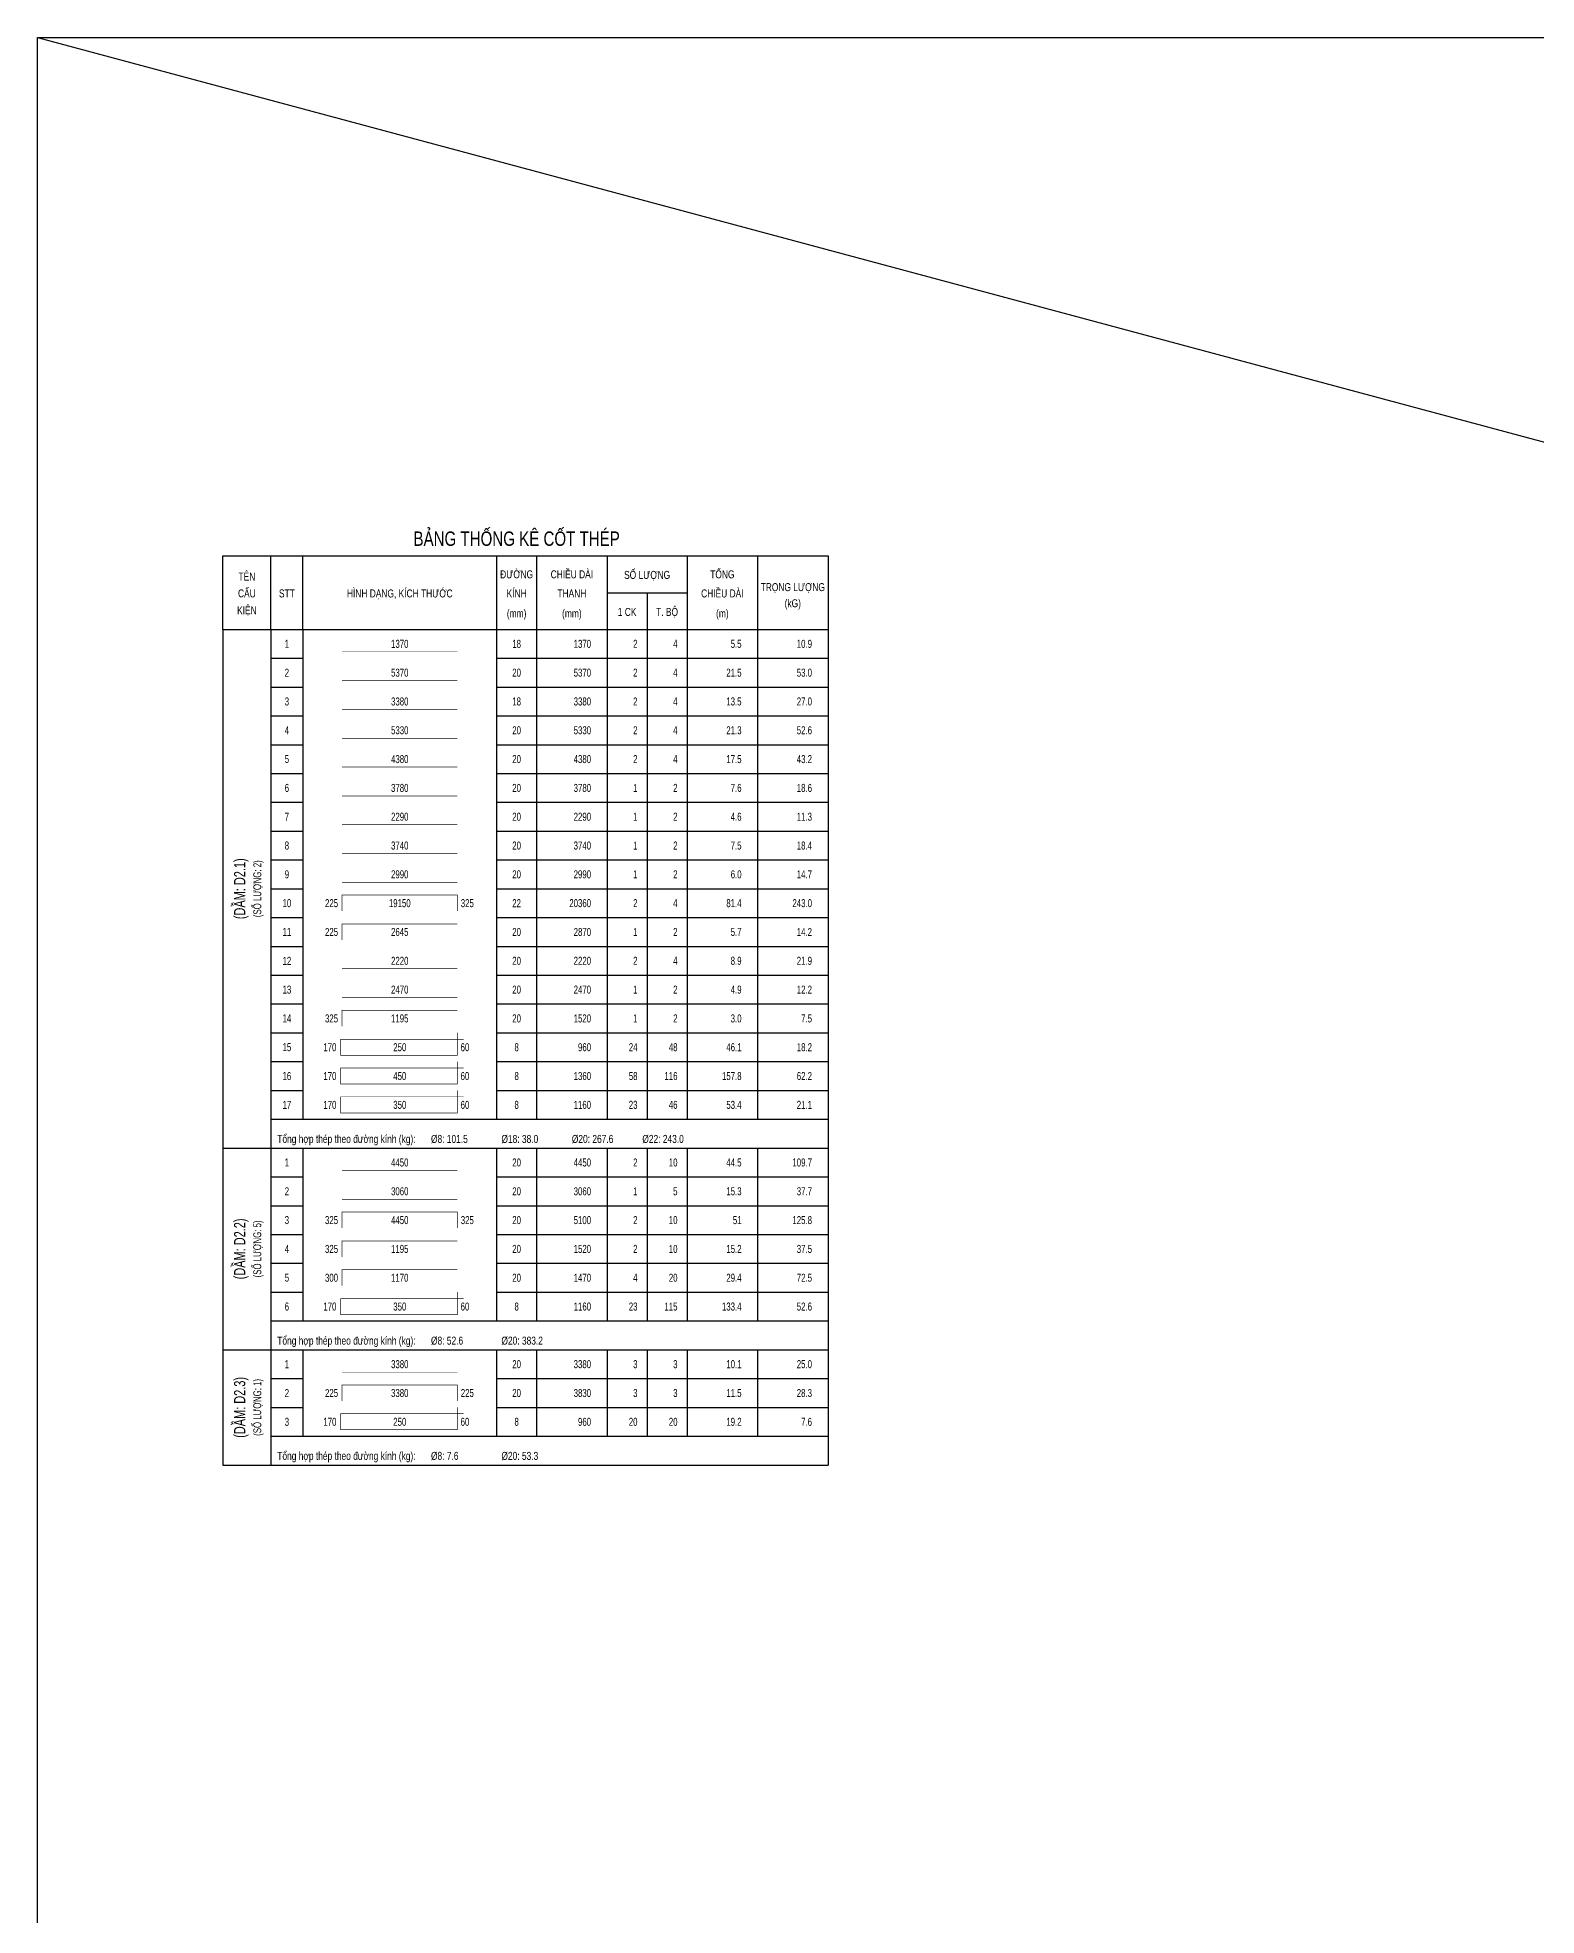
# Model space of a CAD drawing. Header units: inches. Extents: x 442278 to 842836, y -356313 to 59457.
# Drawn here: x 623288 to 627970, y -71921 to -66055 of the extents above; entities that cross this region are included whole.
import ezdxf
from ezdxf.enums import TextEntityAlignment as Align

# ---------------------------------------------------------------- set-up
doc = ezdxf.new("R2010")
doc.units = ezdxf.units.IN
doc.header["$LTSCALE"] = 250
doc.header["$MEASUREMENT"] = 0
for name, color, linetype in [('LA.BT', 7, 'Continuous'), ('LA.TC', 3, 'Continuous'), ('LA.TEXT', 60, 'Continuous'), ('XDIT-MANH', 252, 'Continuous')]:
    doc.layers.add(name, color=color, linetype=linetype)
doc.styles.add('S.BTEXT', font='arial.ttf', dxfattribs={"width": 0.75})
doc.styles.add('S.STEXT', font='arial.ttf', dxfattribs={"width": 0.7})

# ---------------------------------------------------------------- blocks, each defined once
blk = doc.blocks.new('TH.2')
at = {"layer": 'LA.TC', "const_width": 2}
blk.add_lwpolyline([(222.5, 20), (582.5, 20)], dxfattribs=at)
at = {"layer": 'LA.TEXT', "style": 'S.STEXT', "width": 0.7}
for tag, p in [('SH', (50, 45)), ('L2', (402.5, 45)), ('DK', (767.5, 45))]:
    blk.add_attdef(tag, text='', height=25, dxfattribs=at).set_placement(p, align=Align.MIDDLE)
for tag, p in [('DAI', (1000, 45)), ('SL1', (1145, 45)), ('SLA', (1270, 45)), ('DT', (1470, 45)), ('TL', (1690, 45))]:
    blk.add_attdef(tag, text='', height=25, dxfattribs=at).set_placement(p, align=Align.MIDDLE_RIGHT)
blk = doc.blocks.new('TH.9')
at = {"layer": 'LA.TC', "const_width": 2}
blk.add_lwpolyline([(582.5, 20), (582.5, 70), (222.5, 70), (222.5, 20)], dxfattribs=at)
at = {"layer": 'LA.TEXT', "style": 'S.STEXT', "width": 0.7}
for tag, p in [('SH', (50, 45)), ('L2', (402.5, 45)), ('DK', (767.5, 45))]:
    blk.add_attdef(tag, text='', height=25, dxfattribs=at).set_placement(p, align=Align.MIDDLE)
for tag, p in [('L1', (209.8, 45)), ('DAI', (1000, 45)), ('SL1', (1145, 45)), ('SLA', (1270, 45)), ('DT', (1470, 45)), ('TL', (1690, 45))]:
    blk.add_attdef(tag, text='', height=25, dxfattribs=at).set_placement(p, align=Align.MIDDLE_RIGHT)
blk.add_attdef('L3', text='', height=25, dxfattribs=at).set_placement((593.1, 45), align=Align.MIDDLE_LEFT)
blk = doc.blocks.new('TH.6')
at = {"layer": 'LA.TC', "const_width": 2}
blk.add_lwpolyline([(582.5, 70), (222.5, 70), (222.5, 20)], dxfattribs=at)
at = {"layer": 'LA.TEXT', "style": 'S.STEXT', "width": 0.7}
for tag, p in [('SH', (50, 45)), ('L2', (402.5, 45)), ('DK', (767.5, 45))]:
    blk.add_attdef(tag, text='', height=25, dxfattribs=at).set_placement(p, align=Align.MIDDLE)
for tag, p in [('L1', (209.8, 45)), ('DAI', (1000, 45)), ('SL1', (1145, 45)), ('SLA', (1270, 45)), ('DT', (1470, 45)), ('TL', (1690, 45))]:
    blk.add_attdef(tag, text='', height=25, dxfattribs=at).set_placement(p, align=Align.MIDDLE_RIGHT)
blk = doc.blocks.new('TH.14')
at = {"layer": 'LA.TC', "const_width": 2}
blk.add_lwpolyline([(582.5, 90), (582.5, 20), (217.5, 20), (217.5, 70), (602.5, 70)], dxfattribs=at)
at = {"layer": 'LA.TEXT', "style": 'S.STEXT', "width": 0.7}
for tag, p in [('SH', (50, 45)), ('L2', (402.5, 45)), ('DK', (767.5, 45))]:
    blk.add_attdef(tag, text='', height=25, dxfattribs=at).set_placement(p, align=Align.MIDDLE)
for tag, p in [('L1', (204.7, 45)), ('DAI', (1000, 45)), ('SL1', (1145, 45)), ('SLA', (1270, 45)), ('DT', (1470, 45)), ('TL', (1690, 45))]:
    blk.add_attdef(tag, text='', height=25, dxfattribs=at).set_placement(p, align=Align.MIDDLE_RIGHT)
blk.add_attdef('M', text='', height=25, dxfattribs=at).set_placement((592.5, 45), align=Align.MIDDLE_LEFT)

msp = doc.modelspace()

# ---------------------------------------------------------------- linework, layer by layer
at = {"layer": 'LA.BT'}
for p, q in [((623866.99, -67903.95), (623866.99, -67673.95)), ((623866.99, -67673.95), (625756.99, -67673.95)), ((624016.99, -67903.95), (624016.99, -67673.95)), ((624116.99, -67903.95), (624116.99, -67673.95)), ((624721.99, -67673.95), (624721.99, -67903.95)), ((624846.99, -67673.95), (624846.99, -67903.95)), ((625066.99, -67673.95), (625066.99, -67903.95)), ((625316.99, -67673.95), (625316.99, -67903.95)), ((625536.99, -67673.95), (625536.99, -67903.95)), ((625756.99, -67673.95), (625756.99, -67903.95)), ((625066.99, -67789.58), (625316.99, -67789.58)), ((625191.99, -67789.58), (625191.99, -67903.95)), ((623866.99, -67903.94), (623866.99, -70513.94)), ((623866.99, -67903.95), (625756.99, -67903.95)), ((624016.99, -67903.94), (624016.99, -70513.94)), ((624116.99, -67903.94), (624116.99, -69433.94)), ((624721.99, -67903.94), (624721.99, -69433.94)), ((624846.99, -67903.94), (624846.99, -69433.94)), ((625066.99, -67903.94), (625066.99, -69433.94)), ((625191.99, -67903.94), (625191.99, -69433.94)), ((625316.99, -67903.94), (625316.99, -69433.94)), ((625536.99, -67903.94), (625536.99, -69433.94)), ((625756.99, -67903.94), (625756.99, -70513.94)), ((624016.99, -67993.94), (624116.99, -67993.94)), ((624721.99, -67993.94), (625756.99, -67993.94)), ((624016.99, -68083.94), (624116.99, -68083.94)), ((624721.99, -68083.94), (625756.99, -68083.94)), ((624016.99, -68173.94), (624116.99, -68173.94)), ((624721.99, -68173.94), (625756.99, -68173.94)), ((624016.99, -68263.94), (624116.99, -68263.94)), ((624721.99, -68263.94), (625756.99, -68263.94)), ((624016.99, -68353.94), (624116.99, -68353.94)), ((624721.99, -68353.94), (625756.99, -68353.94)), ((624016.99, -68443.94), (624116.99, -68443.94)), ((624721.99, -68443.94), (625756.99, -68443.94)), ((624016.99, -68533.94), (624116.99, -68533.94)), ((624721.99, -68533.94), (625756.99, -68533.94)), ((624016.99, -68623.94), (624116.99, -68623.94)), ((624721.99, -68623.94), (625756.99, -68623.94)), ((624016.99, -68713.94), (624116.99, -68713.94)), ((624721.99, -68713.94), (625756.99, -68713.94)), ((624016.99, -68803.94), (624116.99, -68803.94)), ((624721.99, -68803.94), (625756.99, -68803.94)), ((624016.99, -68893.94), (624116.99, -68893.94)), ((624721.99, -68893.94), (625756.99, -68893.94)), ((624016.99, -68983.94), (624116.99, -68983.94)), ((624721.99, -68983.94), (625756.99, -68983.94)), ((624016.99, -69073.94), (624116.99, -69073.94)), ((624721.99, -69073.94), (625756.99, -69073.94)), ((624016.99, -69163.94), (624116.99, -69163.94)), ((624721.99, -69163.94), (625756.99, -69163.94)), ((624016.99, -69253.94), (624116.99, -69253.94)), ((624721.99, -69253.94), (625756.99, -69253.94)), ((624016.99, -69343.94), (624116.99, -69343.94)), ((624721.99, -69343.94), (625756.99, -69343.94)), ((624016.99, -69433.94), (625756.99, -69433.94)), ((623866.99, -69523.94), (625756.99, -69523.94)), ((624116.99, -69523.94), (624116.99, -70063.94)), ((624721.99, -69523.94), (624721.99, -70063.94)), ((624846.99, -69523.94), (624846.99, -70063.94)), ((625066.99, -69523.94), (625066.99, -70063.94)), ((625191.99, -69523.94), (625191.99, -70063.94)), ((625316.99, -69523.94), (625316.99, -70063.94)), ((625536.99, -69523.94), (625536.99, -70063.94)), ((624016.99, -69613.94), (624116.99, -69613.94)), ((624721.99, -69613.94), (625756.99, -69613.94)), ((624016.99, -69703.94), (624116.99, -69703.94)), ((624721.99, -69703.94), (625756.99, -69703.94)), ((624016.99, -69793.94), (624116.99, -69793.94)), ((624721.99, -69793.94), (625756.99, -69793.94)), ((624016.99, -69883.94), (624116.99, -69883.94)), ((624721.99, -69883.94), (625756.99, -69883.94)), ((624016.99, -69973.94), (624116.99, -69973.94)), ((624721.99, -69973.94), (625756.99, -69973.94)), ((624016.99, -70063.94), (625756.99, -70063.94)), ((623866.99, -70153.94), (625756.99, -70153.94)), ((624116.99, -70153.94), (624116.99, -70423.94)), ((624721.99, -70153.94), (624721.99, -70423.94)), ((624846.99, -70153.94), (624846.99, -70423.94)), ((625066.99, -70153.94), (625066.99, -70423.94)), ((625191.99, -70153.94), (625191.99, -70423.94)), ((625316.99, -70153.94), (625316.99, -70423.94)), ((625536.99, -70153.94), (625536.99, -70423.94)), ((624016.99, -70243.94), (624116.99, -70243.94)), ((624721.99, -70243.94), (625756.99, -70243.94)), ((624016.99, -70333.94), (624116.99, -70333.94)), ((624721.99, -70333.94), (625756.99, -70333.94)), ((624016.99, -70423.94), (625756.99, -70423.94)), ((623866.99, -70513.94), (625756.99, -70513.94))]:
    msp.add_line(p, q, dxfattribs=at)
at = {"layer": 'XDIT-MANH'}
for p, q in [((623288.27, -66055.23), (628866.99, -67553.94)), ((623866.99, -69523.94), (623876.99, -69523.94)), ((623866.99, -70153.94), (623876.99, -70153.94)), ((623866.99, -70513.94), (623876.99, -70513.94))]:
    msp.add_line(p, q, dxfattribs=at)
msp.add_lwpolyline([(623288.27, -66055.23), (653381.5, -66055.23), (653381.5, -84965.66), (623288.27, -84965.66)], close=True, dxfattribs=at)

# ---------------------------------------------------------------- block references
at = {"layer": 'LA.TEXT'}
for name, p, values in [('TH.2', (624016.99, -67993.94), {'L2': '1370', 'TL': '10.9', 'DT': '5.5', 'SLA': '4', 'SL1': '2', 'DAI': '1370', 'DK': '18', 'SH': '1'}), ('TH.2', (624016.99, -68083.94), {'L2': '5370', 'TL': '53.0', 'DT': '21.5', 'SLA': '4', 'SL1': '2', 'DAI': '5370', 'DK': '20', 'SH': '2'}), ('TH.2', (624016.99, -68173.94), {'L2': '3380', 'TL': '27.0', 'DT': '13.5', 'SLA': '4', 'SL1': '2', 'DAI': '3380', 'DK': '18', 'SH': '3'}), ('TH.2', (624016.99, -68263.94), {'L2': '5330', 'TL': '52.6', 'DT': '21.3', 'SLA': '4', 'SL1': '2', 'DAI': '5330', 'DK': '20', 'SH': '4'}), ('TH.2', (624016.99, -68353.94), {'L2': '4380', 'TL': '43.2', 'DT': '17.5', 'SLA': '4', 'SL1': '2', 'DAI': '4380', 'DK': '20', 'SH': '5'}), ('TH.2', (624016.99, -68443.94), {'L2': '3780', 'TL': '18.6', 'DT': '7.6', 'SLA': '2', 'SL1': '1', 'DAI': '3780', 'DK': '20', 'SH': '6'}), ('TH.2', (624016.99, -68533.94), {'L2': '2290', 'TL': '11.3', 'DT': '4.6', 'SLA': '2', 'SL1': '1', 'DAI': '2290', 'DK': '20', 'SH': '7'}), ('TH.2', (624016.99, -68623.94), {'L2': '3740', 'TL': '18.4', 'DT': '7.5', 'SLA': '2', 'SL1': '1', 'DAI': '3740', 'DK': '20', 'SH': '8'}), ('TH.2', (624016.99, -68713.94), {'L2': '2990', 'TL': '14.7', 'DT': '6.0', 'SLA': '2', 'SL1': '1', 'DAI': '2990', 'DK': '20', 'SH': '9'}), ('TH.9', (624016.99, -68803.94), {'SH': '10', 'L1': '225', 'L2': '19150', 'L3': '325', 'DK': '22', 'DAI': '20360', 'SL1': '2', 'SLA': '4', 'DT': '81.4', 'TL': '243.0'}), ('TH.6', (624016.99, -68893.94), {'L1': '225', 'L2': '2645', 'SH': '11', 'DAI': '2870', 'DK': '20', 'SL1': '1', 'SLA': '2', 'TL': '14.2', 'DT': '5.7'}), ('TH.2', (624016.99, -68983.94), {'L2': '2220', 'TL': '21.9', 'DT': '8.9', 'SLA': '4', 'SL1': '2', 'DAI': '2220', 'DK': '20', 'SH': '12'}), ('TH.2', (624016.99, -69073.94), {'L2': '2470', 'TL': '12.2', 'DT': '4.9', 'SLA': '2', 'SL1': '1', 'DAI': '2470', 'DK': '20', 'SH': '13'}), ('TH.6', (624016.99, -69163.94), {'L1': '325', 'L2': '1195', 'SH': '14', 'DAI': '1520', 'DK': '20', 'SL1': '1', 'SLA': '2', 'TL': '7.5', 'DT': '3.0'}), ('TH.14', (624016.99, -69253.94), {'TL': '18.2', 'DT': '46.1', 'SLA': '48', 'SL1': '24', 'DAI': '960', 'DK': '8', 'M': '60', 'L2': '250', 'L1': '170', 'SH': '15'}), ('TH.14', (624016.99, -69343.94), {'TL': '62.2', 'DT': '157.8', 'SLA': '116', 'SL1': '58', 'DAI': '1360', 'DK': '8', 'M': '60', 'L2': '450', 'L1': '170', 'SH': '16'}), ('TH.14', (624016.99, -69433.94), {'TL': '21.1', 'DT': '53.4', 'SLA': '46', 'SL1': '23', 'DAI': '1160', 'DK': '8', 'M': '60', 'L2': '350', 'L1': '170', 'SH': '17'}), ('TH.2', (624016.99, -69613.94), {'L2': '4450', 'TL': '109.7', 'DT': '44.5', 'SLA': '10', 'SL1': '2', 'DAI': '4450', 'DK': '20', 'SH': '1'}), ('TH.2', (624016.99, -69703.94), {'L2': '3060', 'TL': '37.7', 'DT': '15.3', 'SLA': '5', 'SL1': '1', 'DAI': '3060', 'DK': '20', 'SH': '2'}), ('TH.9', (624016.99, -69793.94), {'SH': '3', 'L1': '325', 'L2': '4450', 'L3': '325', 'DK': '20', 'DAI': '5100', 'SL1': '2', 'SLA': '10', 'DT': '51', 'TL': '125.8'}), ('TH.6', (624016.99, -69883.94), {'L1': '325', 'L2': '1195', 'SH': '4', 'DAI': '1520', 'DK': '20', 'SL1': '2', 'SLA': '10', 'TL': '37.5', 'DT': '15.2'}), ('TH.6', (624016.99, -69973.94), {'L1': '300', 'L2': '1170', 'SH': '5', 'DAI': '1470', 'DK': '20', 'SL1': '4', 'SLA': '20', 'TL': '72.5', 'DT': '29.4'}), ('TH.14', (624016.99, -70063.94), {'TL': '52.6', 'DT': '133.4', 'SLA': '115', 'SL1': '23', 'DAI': '1160', 'DK': '8', 'M': '60', 'L2': '350', 'L1': '170', 'SH': '6'}), ('TH.2', (624016.99, -70243.94), {'L2': '3380', 'TL': '25.0', 'DT': '10.1', 'SLA': '3', 'SL1': '3', 'DAI': '3380', 'DK': '20', 'SH': '1'}), ('TH.9', (624016.99, -70333.94), {'SH': '2', 'L1': '225', 'L2': '3380', 'L3': '225', 'DK': '20', 'DAI': '3830', 'SL1': '3', 'SLA': '3', 'DT': '11.5', 'TL': '28.3'}), ('TH.14', (624016.99, -70423.94), {'TL': '7.6', 'DT': '19.2', 'SLA': '20', 'SL1': '20', 'DAI': '960', 'DK': '8', 'M': '60', 'L2': '250', 'L1': '170', 'SH': '3'})]:
    msp.add_blockref(name, p, dxfattribs=at).add_auto_attribs(values)

# ---------------------------------------------------------------- texts
at = {"layer": 'LA.TEXT', "style": 'S.BTEXT', "width": 0.75}
msp.add_text('BẢNG THỐNG KÊ CỐT THÉP', height=45, dxfattribs=at).set_placement((624784.53, -67613.95), align=Align.MIDDLE)
for s, p in [('TÊN', (623941.99, -67751.19)), ('ĐƯỜNG', (624784.49, -67744.34)), ('CHIỀU DÀI', (624956.99, -67744.34)), ('SỐ LƯỢNG', (625191.99, -67746.19)), ('TỔNG', (625426.99, -67744.34)), ('CẤU', (623941.99, -67803.9)), ('STT', (624066.99, -67804.01)), ('HÌNH DẠNG, KÍCH THƯỚC', (624419.49, -67804.01)), ('KÍNH', (624784.49, -67804.01)), ('THANH', (624956.99, -67804.01)), ('CHIỀU DÀI', (625426.99, -67804.01)), ('TRỌNG LƯỢNG', (625646.99, -67784.26)), ('KIỆN', (623941.99, -67856.95)), ('(mm)', (624784.49, -67866.39)), ('(mm)', (624956.99, -67866.39)), ('1 CK', (625129.49, -67861.83)), ('T. BỘ', (625254.49, -67861.83)), ('(m)', (625426.99, -67866.39)), ('(kG)', (625646.99, -67834.73))]:
    msp.add_text(s, height=25, dxfattribs=at).set_placement(p, align=Align.CENTER)
at = {"layer": 'LA.TEXT', "style": 'S.STEXT', "width": 0.7}
for s, p in [('(DẦM: D2.1)', (623936.99, -68713.94)), ('(DẦM: D2.2)', (623936.99, -69838.94)), ('(DẦM: D2.3)', (623936.99, -70333.94))]:
    msp.add_text(s, height=35, rotation=90, dxfattribs=at).set_placement(p, align=Align.CENTER)
at = {"layer": 'LA.TEXT', "color": 7, "style": 'S.STEXT', "width": 0.7}
for s, p in [('(SỐ LƯỢNG: 2)', (623986.99, -68713.94)), ('(SỐ LƯỢNG: 5)', (623986.99, -69838.94)), ('(SỐ LƯỢNG: 1)', (623986.99, -70333.94))]:
    msp.add_text(s, height=25, rotation=90, dxfattribs=at).set_placement(p, align=Align.CENTER)
at = {"layer": 'LA.TEXT', "style": 'S.STEXT', "width": 0.75}
for s, p in [('Tổng hợp thép theo đường kính (kg):', (624036.99, -69507.94)), ('%%c8: 101.5', (624516.99, -69507.94)), ('%%c18: 38.0', (624736.99, -69507.94)), ('%%c20: 267.6', (624956.99, -69507.94)), ('%%c22: 243.0', (625176.99, -69507.94)), ('Tổng hợp thép theo đường kính (kg):', (624036.99, -70137.94)), ('%%c8: 52.6', (624516.99, -70137.94)), ('%%c20: 383.2', (624736.99, -70137.94)), ('Tổng hợp thép theo đường kính (kg):', (624036.99, -70497.94)), ('%%c8: 7.6', (624516.99, -70497.94)), ('%%c20: 53.3', (624736.99, -70497.94))]:
    msp.add_text(s, height=25, dxfattribs=at).set_placement(p)

doc.saveas('drawing.dxf')
